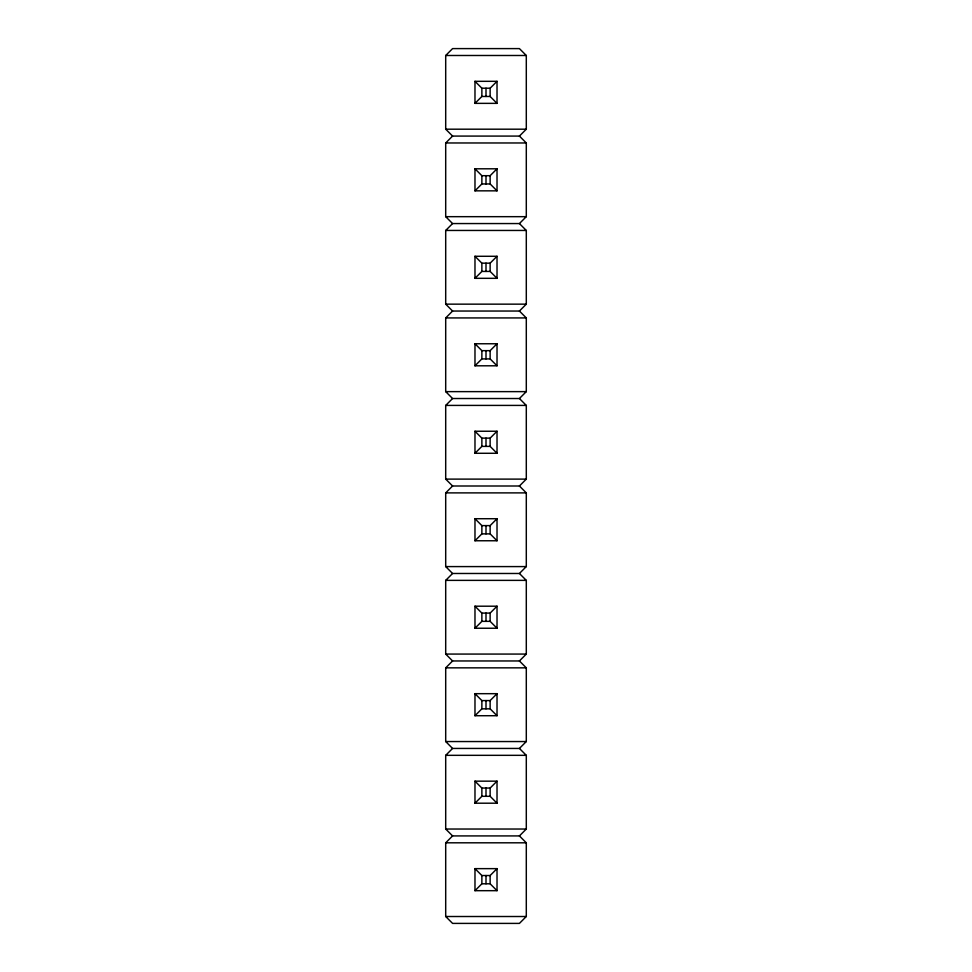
<?xml version="1.0" encoding="UTF-8"?>
<svg xmlns="http://www.w3.org/2000/svg" width="972" height="972" viewBox="0 0 972 972"><rect width="100%" height="100%" fill="white"/><g stroke="black" fill="none" stroke-linecap="round" stroke-linejoin="round"><path stroke-width="1.46" d="M452.588 136.08L445.698 129.191L445.698 55.489L452.588 48.6L519.413 48.6L526.302 55.489L526.302 129.191L519.413 136.08L452.588 136.08L445.698 142.969L445.698 216.671L452.588 223.56L519.413 223.56L526.302 216.671L526.302 142.969L519.413 136.08M474.98 103.36L481.869 96.471L490.131 96.471L497.02 103.36L497.02 81.32L474.98 81.32L474.98 103.36L497.02 103.36M474.98 81.32L481.869 88.209L490.131 88.209L497.02 81.32M474.98 190.84L481.869 183.951L490.131 183.951L497.02 190.84L497.02 168.8L474.98 168.8L474.98 190.84L497.02 190.84M490.131 183.951L490.131 175.689L497.02 168.8M519.413 223.56L526.302 230.449L526.302 304.151L519.413 311.04L452.588 311.04L445.698 304.151L445.698 230.449L452.588 223.56M474.98 278.32L481.869 271.431L490.131 271.431L497.02 278.32L474.98 278.32L474.98 256.28L497.02 256.28L497.02 278.32M490.131 271.431L490.131 263.169L497.02 256.28M519.413 311.04L526.302 317.929L526.302 391.631L519.413 398.52L452.588 398.52L445.698 391.631L445.698 317.929L452.588 311.04M474.98 365.8L481.869 358.911L490.131 358.911L497.02 365.8L474.98 365.8L474.98 343.76L497.02 343.76L497.02 365.8M474.98 343.76L481.869 350.649L490.131 350.649L497.02 343.76M519.413 398.52L526.302 405.409L526.302 479.111L519.413 486L452.588 486L445.698 479.111L445.698 405.409L452.588 398.52M474.98 453.28L481.869 446.391L490.131 446.391L497.02 453.28L474.98 453.28L474.98 431.24L497.02 431.24L497.02 453.28M474.98 431.24L481.869 438.129L490.131 438.129L497.02 431.24M519.413 486L526.302 492.889L526.302 566.591L519.413 573.48L452.588 573.48L445.698 566.591L445.698 492.889L452.588 486M474.98 540.76L481.869 533.871L481.869 525.609L474.98 518.72L474.98 540.76L497.02 540.76L497.02 518.72L474.98 518.72M481.869 525.609L490.131 525.609L497.02 518.72M519.413 573.48L526.302 580.369L526.302 654.071L519.413 660.96L452.588 660.96L445.698 654.071L445.698 580.369L452.588 573.48M474.98 628.24L481.869 621.351L490.131 621.351L497.02 628.24L474.98 628.24L474.98 606.2L497.02 606.2L497.02 628.24M474.98 606.2L481.869 613.089L490.131 613.089L497.02 606.2M519.413 660.96L526.302 667.849L526.302 741.551L519.413 748.44L452.588 748.44L445.698 741.551L445.698 667.849L452.588 660.96M474.98 715.72L481.869 708.831L490.131 708.831L497.02 715.72L474.98 715.72L474.98 693.68L497.02 693.68L497.02 715.72M474.98 693.68L481.869 700.569L490.131 700.569L497.02 693.68M519.413 748.44L526.302 755.329L526.302 829.031L519.413 835.92L452.588 835.92L445.698 829.031L445.698 755.329L452.588 748.44M474.98 803.2L481.869 796.311L490.131 796.311L497.02 803.2L474.98 803.2L474.98 781.16L497.02 781.16L497.02 803.2M474.98 781.16L481.869 788.049L490.131 788.049L497.02 781.16M519.413 835.92L526.302 842.809L526.302 916.511L519.413 923.4L452.588 923.4L445.698 916.511L445.698 842.809L452.588 835.92M474.98 890.68L481.869 883.791L490.131 883.791L497.02 890.68L474.98 890.68L474.98 868.64L497.02 868.64L497.02 890.68M474.98 868.64L481.869 875.529L490.131 875.529L497.02 868.64M445.698 55.489L526.302 55.489M445.698 129.191L526.302 129.191M445.698 142.969L526.302 142.969M474.98 168.8L481.869 175.689L490.131 175.689M445.698 216.671L526.302 216.671M445.698 230.449L526.302 230.449M474.98 256.28L481.869 263.169L490.131 263.169M445.698 304.151L526.302 304.151M445.698 317.929L526.302 317.929M445.698 391.631L526.302 391.631M445.698 405.409L526.302 405.409M445.698 479.111L526.302 479.111M445.698 492.889L526.302 492.889M481.869 533.871L490.131 533.871L497.02 540.76M445.698 566.591L526.302 566.591M445.698 580.369L526.302 580.369M445.698 654.071L526.302 654.071M445.698 667.849L526.302 667.849M445.698 741.551L526.302 741.551M445.698 755.329L526.302 755.329M445.698 829.031L526.302 829.031M445.698 842.809L526.302 842.809M445.698 916.511L526.302 916.511M490.131 88.209L490.131 96.471M490.131 350.649L490.131 358.911M490.131 438.129L490.131 446.391M490.131 525.609L490.131 533.871M490.131 613.089L490.131 621.351M490.131 700.569L490.131 708.831M490.131 788.049L490.131 796.311M490.131 875.529L490.131 883.791M486 88.209L486 96.471M486 175.689L486 183.951M486 263.169L486 271.431M486 350.649L486 358.911M486 438.129L486 446.391M486 525.609L486 533.871M486 613.089L486 621.351M486 700.569L486 708.831M486 788.049L486 796.311M486 875.529L486 883.791M481.869 88.209L481.869 96.471M481.869 175.689L481.869 183.951M481.869 263.169L481.869 271.431M481.869 350.649L481.869 358.911M481.869 438.129L481.869 446.391M481.869 613.089L481.869 621.351M481.869 700.569L481.869 708.831M481.869 788.049L481.869 796.311M481.869 875.529L481.869 883.791"/></g></svg>
